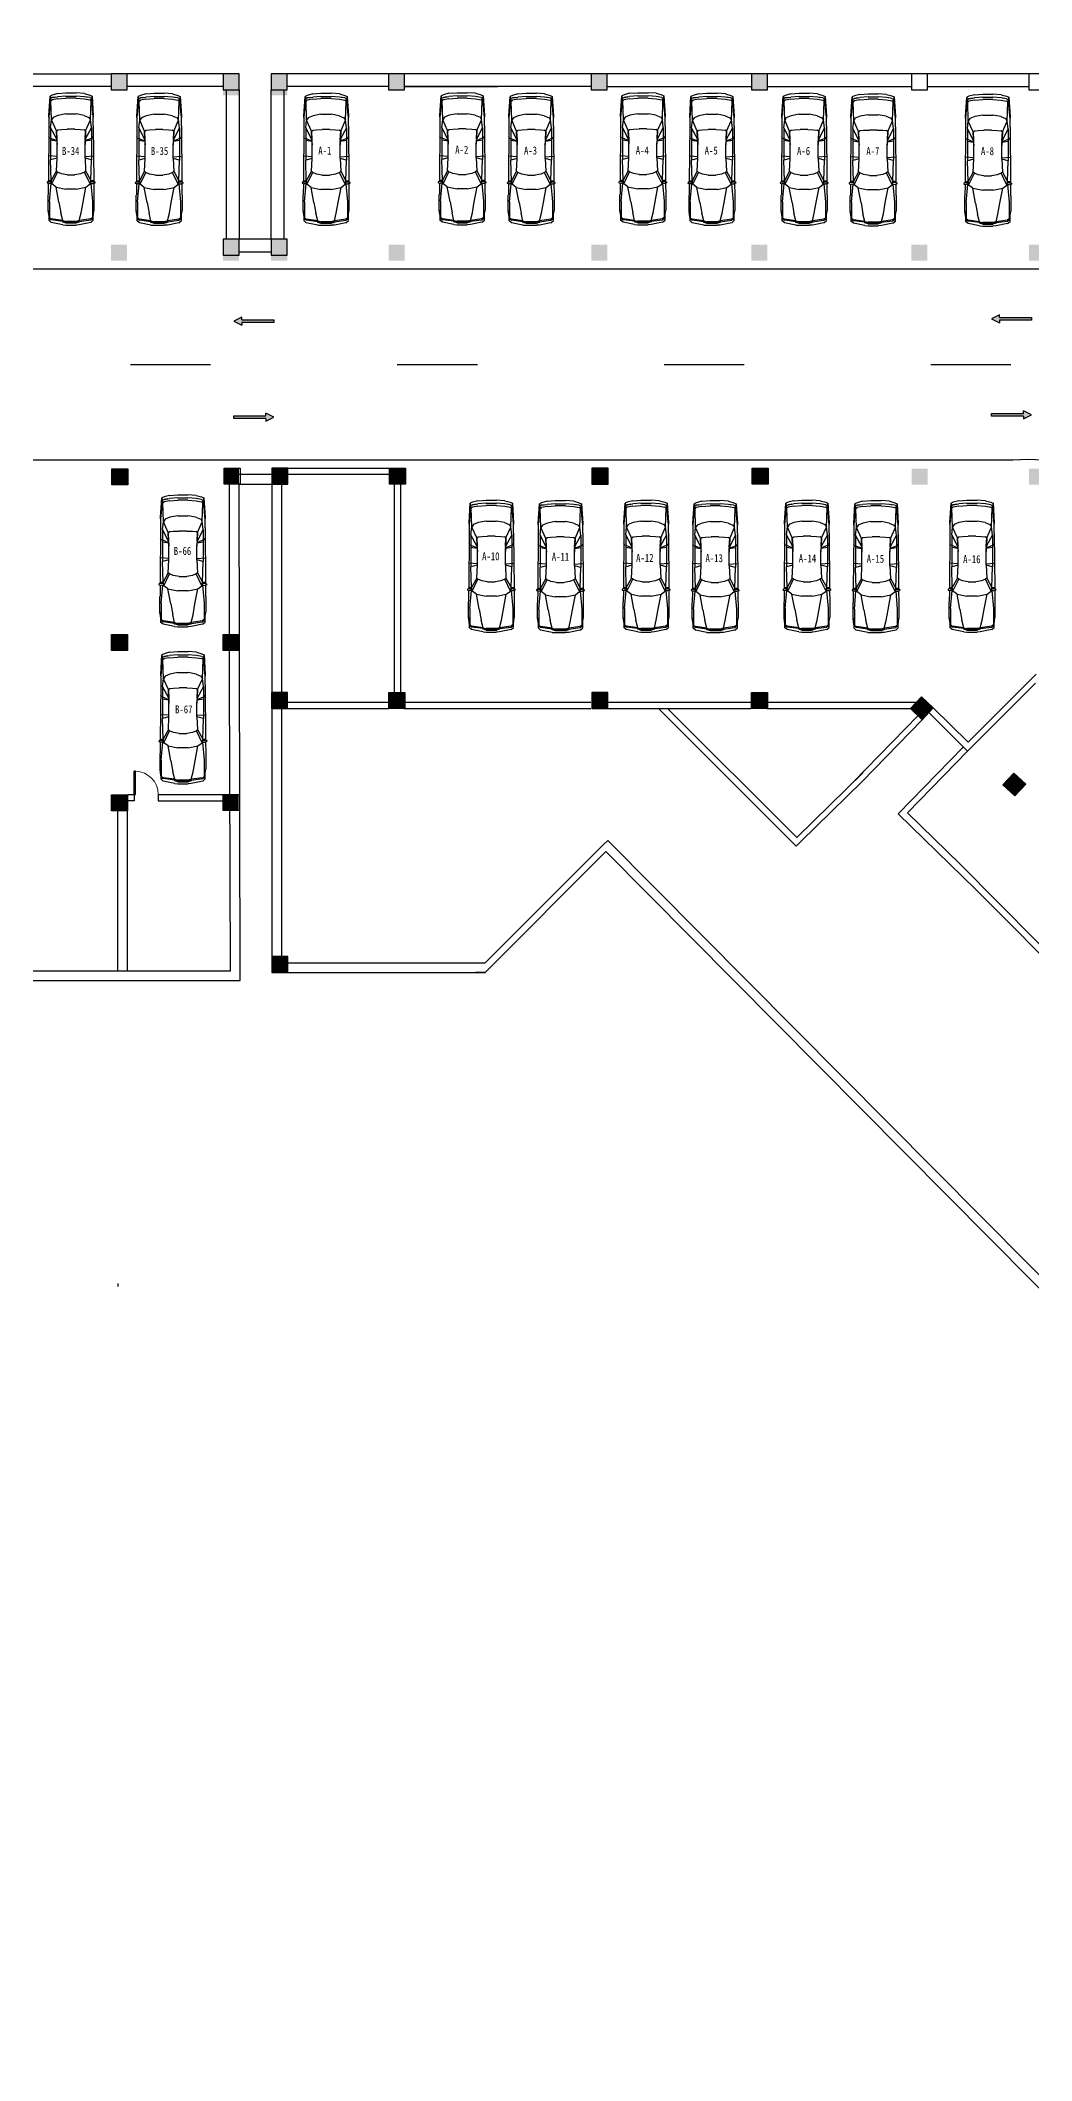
# Model space of a CAD drawing. Extents: x -266505272703 to 7385419, y -354256 to 107640740655.
# Drawn here: x 3645824 to 3682975, y -51421 to 24307 of the extents above; entities that cross this region are included whole.
import ezdxf

# ---------------------------------------------------------------- set-up
doc = ezdxf.new("R2010")
doc.units = 0
doc.header["$LTSCALE"] = 1000
for name, color, linetype in [('jb1', 42, 'Continuous'), ('PUB_TEXT', 7, 'Continuous'), ('QC', 8, 'Continuous'), ('ROOF', 4, 'Continuous'), ('WINDOW', 4, 'Continuous'), ('图框', 6, 'Continuous'), ('红线', 1, 'Continuous')]:
    doc.layers.add(name, color=color, linetype=linetype)
doc.styles.get("Standard").update_dxf_attribs({"font": 'rs.shx', "bigfont": 'hztxt.shx'})
doc.styles.add('STYLE2', font='NSimSun.ttf', dxfattribs={"width": 0.8})

# ---------------------------------------------------------------- blocks, each defined once
blk = doc.blocks.new('$DorLib2D$00000001')
for p, q in [((0.45, 0.975), (0.5, 0.975)), ((0.45, 0), (0.45, 0.975)), ((0.5, 0), (0.5, 0.975)), ((0.5, 0), (0.45, 0))]:
    blk.add_line(p, q)
at = {"lineweight": 13}
blk.add_arc((0.475, 0), 0.975, 91.46928, 180, dxfattribs=at)
blk = doc.blocks.new('M_F27')
for p, q in [((-2426, 736), (-2389, 824)), ((-2389, 824), (-1610, 874)), ((-2389, 824), (-1560, 874)), ((-2264, 812), (-2389, 824)), ((-2326, 736), (-2288, 811)), ((-2200, 786), (-2288, 811)), ((-1560, 874), (-2212, 815)), ((-2208, 815), (-2211, 814)), ((-1660, 862), (-2208, 815)), ((-1560, 874), (-1660, 862)), ((-1617, 869), (-1620, 866)), ((-1208, 874), (-1610, 874)), ((-1145, 799), (-1446, 761)), ((-1208, 874), (980, 889)), ((-1145, 799), (-682, 557)), ((-1145, 799), (124, 799)), ((-743, 849), (-793, 874)), ((-730, 799), (-743, 849)), ((-630, 555), (-730, 799)), ((-642, 799), (-605, 554)), ((-2, 547), (-27, 877)), ((124, 799), (61, 547)), ((941, 773), (124, 799)), ((941, 773), (941, 874)), ((980, 902), (995, 790)), ((980, 790), (980, 898)), ((984, 905), (1020, 939)), ((1036, 935), (1062, 857)), ((1051, 889), (1497, 893)), ((1057, 776), (1062, 857)), ((1770, 849), (1058, 784)), ((1506, 899), (2121, 899)), ((2461, 849), (1770, 849)), ((2272, 876), (2121, 899)), ((2272, 876), (2272, 874)), ((2437, 851), (2272, 876)), ((2511, 874), (2287, 874)), ((2398, 849), (2461, 773)), ((2437, 850), (2433, 851)), ((2498, 773), (2436, 849)), ((2511, 874), (2450, 850)), ((2599, 773), (2511, 874)), ((-2489, 522), (-2514, 196)), ((-2514, -206), (-2514, 196)), ((-2489, 522), (-2426, 736)), ((-2364, 522), (-2389, 196)), ((-2389, -206), (-2389, 196)), ((-2326, 736), (-2364, 522)), ((-2326, 736), (-2351, 596)), ((-2351, 594), (-2351, 596)), ((-2301, 196), (-2276, 522)), ((-2301, 196), (-2301, -206)), ((-2276, 522), (-2238, 736)), ((-2200, 786), (-2238, 736)), ((-1446, 761), (-2200, 786)), ((-1622, 510), (-1685, 196)), ((-1685, -206), (-1685, 196)), ((-1622, 510), (-1547, 698)), ((-1547, 698), (-1446, 761)), ((-1019, 572), (-1446, 761)), ((-1082, 145), (-1070, 371)), ((-1082, 145), (-1082, -156)), ((-1070, 371), (-1057, 510)), ((-1019, 572), (-1057, 510)), ((-680, 556), (-1019, 572)), ((-1019, 572), (-479, 547)), ((-680, 556), (-630, 555)), ((-605, 554), (-630, 555)), ((-479, 547), (-605, 554)), ((61, 547), (-479, 547)), ((61, 547), (564, 572)), ((564, 572), (941, 773)), ((564, 572), (614, 522)), ((1079, 748), (614, 522)), ((614, 522), (677, 371)), ((677, 371), (714, 145)), ((714, -156), (714, 145)), ((983, 777), (941, 773)), ((941, 773), (987, 765)), ((995, 790), (980, 790)), ((980, 790), (992, 746)), ((992, 746), (1021, 747)), ((995, 790), (1022, 746)), ((1022, 748), (995, 790)), ((1021, 747), (1022, 748)), ((1053, 768), (1022, 746)), ((1036, 756), (1079, 748)), ((1204, 585), (1079, 748)), ((1795, 472), (1204, 585)), ((1280, 196), (1204, 585)), ((1280, 196), (1280, -206)), ((2222, 397), (1795, 472)), ((2523, 321), (2222, 397)), ((2461, 773), (2523, 321)), ((2561, 321), (2498, 773)), ((2523, 321), (2586, 321)), ((2523, 321), (2561, 196)), ((2580, 196), (2542, 321)), ((2561, 196), (2561, -206)), ((2611, 196), (2574, 321)), ((2580, 321), (2618, 196)), ((2580, 196), (2580, -206)), ((2599, 773), (2687, 321)), ((2611, 196), (2611, -206)), ((2618, -206), (2618, 196)), ((2687, 321), (2699, 196)), ((2699, -206), (2699, 196)), ((-2489, -533), (-2514, -206)), ((-2489, -533), (-2426, -747)), ((-2426, -747), (-2389, -835)), ((-2389, -206), (-2364, -533)), ((-2326, -747), (-2364, -533)), ((-2351, -607), (-2351, -605)), ((-2351, -607), (-2326, -747)), ((-2326, -747), (-2288, -822)), ((-2276, -533), (-2301, -206)), ((-2288, -822), (-2200, -797)), ((-2276, -533), (-2238, -747)), ((-2200, -797), (-2238, -747)), ((-1446, -772), (-2200, -797)), ((-1685, -206), (-1622, -520)), ((-1622, -520), (-1547, -709)), ((-1547, -709), (-1446, -772)), ((-1019, -583), (-1446, -772)), ((-1145, -809), (-1446, -772)), ((-682, -568), (-1145, -809)), ((-1070, -382), (-1082, -156)), ((-1057, -520), (-1070, -382)), ((-1019, -583), (-1057, -520)), ((-479, -558), (-1019, -583)), ((-1019, -583), (-680, -567)), ((-730, -809), (-630, -566)), ((-680, -567), (-682, -568)), ((-680, -567), (-630, -566)), ((-605, -565), (-642, -809)), ((-630, -566), (-605, -565)), ((-605, -565), (-479, -558)), ((61, -558), (-479, -558)), ((-2, -558), (-27, -884)), ((61, -558), (124, -809)), ((564, -583), (61, -558)), ((941, -784), (124, -809)), ((614, -533), (564, -583)), ((564, -583), (941, -784)), ((677, -382), (614, -533)), ((1079, -759), (614, -533)), ((714, -156), (677, -382)), ((987, -776), (941, -784)), ((983, -788), (941, -784)), ((941, -885), (941, -784)), ((992, -757), (980, -800)), ((992, -757), (1021, -758)), ((995, -800), (1022, -757)), ((1022, -758), (995, -800)), ((1021, -758), (1022, -758)), ((1022, -757), (1053, -779)), ((1036, -767), (1079, -759)), ((1057, -787), (1062, -867)), ((1770, -860), (1058, -795)), ((1204, -596), (1079, -759)), ((1204, -596), (1280, -206)), ((1795, -483), (1204, -596)), ((1795, -483), (2222, -407)), ((2523, -332), (2222, -407)), ((2398, -860), (2461, -784)), ((2436, -860), (2498, -784)), ((2523, -332), (2461, -784)), ((2561, -332), (2498, -784)), ((2599, -784), (2511, -885)), ((2523, -332), (2561, -206)), ((2586, -332), (2523, -332)), ((2580, -206), (2542, -332)), ((2618, -6), (2561, -6)), ((2574, -332), (2611, -206)), ((2618, -206), (2580, -332)), ((2687, -332), (2599, -784)), ((2687, -332), (2699, -206)), ((-2389, -835), (-2264, -823)), ((-1560, -885), (-2389, -835)), ((-1610, -885), (-2389, -835)), ((-2212, -826), (-1560, -885)), ((-2208, -826), (-2211, -825)), ((-1660, -872), (-2208, -826)), ((-1560, -885), (-1660, -872)), ((-1621, -877), (-1617, -880)), ((-1610, -885), (-1208, -885)), ((-1208, -885), (980, -900)), ((-1145, -809), (124, -809)), ((-743, -860), (-793, -885)), ((-743, -860), (-730, -809)), ((995, -800), (980, -800)), ((995, -800), (980, -913)), ((980, -909), (980, -800)), ((984, -916), (1020, -950)), ((1036, -946), (1062, -867)), ((1051, -901), (1497, -904)), ((2121, -910), (1506, -910)), ((1770, -860), (2461, -860)), ((2121, -910), (2272, -887)), ((2270, -887), (2121, -910)), ((2437, -861), (2272, -887)), ((2272, -885), (2272, -887)), ((2285, -885), (2511, -885)), ((2437, -861), (2436, -860)), ((2450, -861), (2511, -885))]:
    blk.add_line(p, q)
for centre, start, end in [((990, 898), 132.96497, 179.74535), ((1027, 932), 18.15727, 132.96497), ((1047, 776), 305.15418, 356.86364), ((1047, -787), 3.17983, 54.84582), ((990, -909), 180.25465, 227.03503), ((1027, -942), 227.03503, 341.84273)]:
    blk.add_arc(centre, 10, start, end)
at = {"width": 0.8, "flags": 9}
for tag in ['XSIZE', 'YSIZE']:
    blk.add_attdef(tag, (0, 0), '', height=0.5, dxfattribs=at)

msp = doc.modelspace()

# ---------------------------------------------------------------- hatches: boundary and pattern name
at = {"layer": 'jb1', "linetype": 'ByBlock'}
h = msp.add_hatch(color=256, dxfattribs=at)
h.paths.add_polyline_path([(3679073, 16053), (3678473, 16053), (3678473, 16653), (3679073, 16653)])
h.paths.add_polyline_path([(3683473, 16053), (3682873, 16053), (3682873, 16653), (3683473, 16653)])
h.paths.add_polyline_path([(3825552, 405067), (3830920, 405067), (3830920, 402143), (3825552, 402143)], flags=9)
h.paths.add_polyline_path([(3825679, 412129), (3830890, 412129), (3830890, 409237), (3825679, 409237)], flags=9)
h.paths.add_polyline_path([(3825635, 415315), (3830709, 415315), (3830709, 412518), (3825635, 412518)], flags=9)
h.paths.add_polyline_path([(3825808, 408505), (3830904, 408505), (3830904, 405770), (3825808, 405770)], flags=9)
h.paths.add_polyline_path([(3775271, 405296), (3780419, 405296), (3780419, 402592), (3775271, 402592)], flags=9)
h.paths.add_polyline_path([(3723697, 405683), (3730756, 405683), (3730756, 402885), (3723697, 402885)], flags=9)
h.paths.add_polyline_path([(3700274, 405741), (3706603, 405741), (3706603, 402849), (3700274, 402849)], flags=9)
h.paths.add_polyline_path([(3712129, 405646), (3719345, 405646), (3719345, 402943), (3712129, 402943)], flags=9)
h.paths.add_polyline_path([(3677354, 405741), (3683683, 405741), (3683683, 402849), (3677354, 402849)], flags=9)
h.paths.add_polyline_path([(3654713, 405709), (3661887, 405709), (3661887, 402880), (3654713, 402880)], flags=9)
h.paths.add_polyline_path([(3666202, 405720), (3673418, 405720), (3673418, 402828), (3666202, 402828)], flags=9)
h.paths.add_polyline_path([(3689108, 405667), (3696407, 405667), (3696407, 402838), (3689108, 402838)], flags=9)
h.paths.add_polyline_path([(3775250, 414667), (3780629, 414667), (3780629, 411838), (3775250, 411838)], flags=9)
h.paths.add_polyline_path([(3775277, 411996), (3780603, 411996), (3780603, 409324), (3775277, 409324)], flags=9)
h.paths.add_polyline_path([(3775250, 407934), (3780629, 407934), (3780629, 405105), (3775250, 405105)], flags=9)
h.paths.add_polyline_path([(3645071, 410454), (3650377, 410454), (3650377, 407656), (3645071, 407656)], flags=9)
h.paths.add_polyline_path([(3593018, 413396), (3626855, 413396), (3626855, 410948), (3593018, 410948)], flags=9)
h.paths.add_polyline_path([(3645365, 414683), (3650439, 414683), (3650439, 411885), (3645365, 411885)], flags=9)
h.paths.add_polyline_path([(3645118, 405678), (3650476, 405678), (3650476, 402912), (3645118, 402912)], flags=9)
h.paths.add_polyline_path([(3835688, 404514), (3844228, 404514), (3844228, 402414), (3835688, 402414)], flags=9)
h.paths.add_polyline_path([(3797106, 407531), (3808351, 407531), (3808351, 403147), (3797106, 403147)], flags=9)
h.paths.add_polyline_path([(3838479, 408306), (3840668, 408306), (3840668, 406221), (3838479, 406221)], flags=9)
h.paths.add_polyline_path([(3836886, 415014), (3845986, 415014), (3845986, 412914), (3836886, 412914)], flags=9)
h.paths.add_polyline_path([(3839102, 411585), (3840176, 411585), (3840176, 409485), (3839102, 409485)], flags=9)
h.paths.add_polyline_path([(3745331, 412227), (3765382, 412227), (3765382, 406867), (3745331, 406867)], flags=9)
h.paths.add_polyline_path([(3551840, 407046), (3564164, 407046), (3564164, 402276), (3551840, 402276)], flags=9)
h.paths.add_polyline_path([(3518537, 405109), (3550245, 405109), (3550245, 395317), (3518537, 395317)], flags=9)
h = msp.add_hatch(color=256, dxfattribs=at)
h.paths.add_polyline_path([(3679078, 7659), (3678478, 7659), (3678478, 8259), (3679078, 8259)])
h.paths.add_polyline_path([(3683478, 7659), (3682878, 7659), (3682878, 8259), (3683478, 8259)])
h.paths.add_polyline_path([(3825557, 396673), (3830925, 396673), (3830925, 393750), (3825557, 393750)], flags=9)
h.paths.add_polyline_path([(3825684, 403735), (3830895, 403735), (3830895, 400843), (3825684, 400843)], flags=9)
h.paths.add_polyline_path([(3825640, 406922), (3830714, 406922), (3830714, 404124), (3825640, 404124)], flags=9)
h.paths.add_polyline_path([(3825813, 400111), (3830909, 400111), (3830909, 397376), (3825813, 397376)], flags=9)
h.paths.add_polyline_path([(3775276, 396902), (3780424, 396902), (3780424, 394198), (3775276, 394198)], flags=9)
h.paths.add_polyline_path([(3723702, 397289), (3730761, 397289), (3730761, 394491), (3723702, 394491)], flags=9)
h.paths.add_polyline_path([(3700279, 397347), (3706608, 397347), (3706608, 394455), (3700279, 394455)], flags=9)
h.paths.add_polyline_path([(3712134, 397252), (3719350, 397252), (3719350, 394549), (3712134, 394549)], flags=9)
h.paths.add_polyline_path([(3677359, 397347), (3683688, 397347), (3683688, 394455), (3677359, 394455)], flags=9)
h.paths.add_polyline_path([(3654718, 397315), (3661892, 397315), (3661892, 394486), (3654718, 394486)], flags=9)
h.paths.add_polyline_path([(3666207, 397326), (3673423, 397326), (3673423, 394434), (3666207, 394434)], flags=9)
h.paths.add_polyline_path([(3689113, 397273), (3696412, 397273), (3696412, 394444), (3689113, 394444)], flags=9)
h.paths.add_polyline_path([(3775255, 406273), (3780634, 406273), (3780634, 403444), (3775255, 403444)], flags=9)
h.paths.add_polyline_path([(3775282, 403602), (3780608, 403602), (3780608, 400930), (3775282, 400930)], flags=9)
h.paths.add_polyline_path([(3775255, 399540), (3780634, 399540), (3780634, 396711), (3775255, 396711)], flags=9)
h.paths.add_polyline_path([(3645076, 402060), (3650382, 402060), (3650382, 399262), (3645076, 399262)], flags=9)
h.paths.add_polyline_path([(3593023, 405002), (3626860, 405002), (3626860, 402554), (3593023, 402554)], flags=9)
h.paths.add_polyline_path([(3645370, 406289), (3650444, 406289), (3650444, 403491), (3645370, 403491)], flags=9)
h.paths.add_polyline_path([(3645123, 397284), (3650481, 397284), (3650481, 394518), (3645123, 394518)], flags=9)
h.paths.add_polyline_path([(3835693, 396121), (3844233, 396121), (3844233, 394021), (3835693, 394021)], flags=9)
h.paths.add_polyline_path([(3797111, 399137), (3808356, 399137), (3808356, 394753), (3797111, 394753)], flags=9)
h.paths.add_polyline_path([(3838484, 399912), (3840673, 399912), (3840673, 397827), (3838484, 397827)], flags=9)
h.paths.add_polyline_path([(3836891, 406620), (3845991, 406620), (3845991, 404520), (3836891, 404520)], flags=9)
h.paths.add_polyline_path([(3839107, 403191), (3840181, 403191), (3840181, 401091), (3839107, 401091)], flags=9)
h.paths.add_polyline_path([(3745336, 403833), (3765387, 403833), (3765387, 398473), (3745336, 398473)], flags=9)
h.paths.add_polyline_path([(3551845, 398652), (3564169, 398652), (3564169, 393882), (3551845, 393882)], flags=9)
h.paths.add_polyline_path([(3518542, 396715), (3550250, 396715), (3550250, 386923), (3518542, 386923)], flags=9)
h = msp.add_hatch(color=256, dxfattribs=at)
h.paths.add_polyline_path([(3207028, 61244), (3207028, -349256), (3784028, -349256), (3784028, 61244)], flags=16)
h.paths.add_polyline_path([(3194528, -354256), (3194528, 66244), (3789028, 66244), (3789028, -354256)])
h.paths.add_polyline_path([(3205987, -18360), (3205987, -12971), (3203126, -12971), (3203126, -18360)], flags=24)
h.paths.add_polyline_path([(3201099, -18348), (3201099, -12948), (3198270, -12948), (3198270, -18348)], flags=24)
edge = h.paths.add_edge_path(flags=16)
edge.add_line((3207028, 61244), (3197028, 61244))
edge.add_line((3197028, 61244), (3197028, -23256))
edge.add_line((3197028, -23256), (3207028, -23256))
edge = h.paths.add_edge_path(flags=16)
edge.add_line((3202028, 61244), (3202028, -18256))
h.paths.add_polyline_path([(3201021, -22371), (3201021, -20286), (3198223, -20286), (3198223, -22371)], flags=24)
h.paths.add_polyline_path([(3205457, -22424), (3205457, -20318), (3202722, -20318), (3202722, -22424)], flags=24)
edge = h.paths.add_edge_path(flags=0)
edge.add_line((3197028, -18256), (3207028, -18256))
edge = h.paths.add_edge_path(flags=0)
edge.add_line((3197028, -10756), (3207028, -10756))
edge = h.paths.add_edge_path(flags=0)
edge.add_line((3197028, 744), (3207028, 744))
h.paths.add_polyline_path([(3205940, 8359), (3205940, 13623), (3203017, 13623), (3203017, 8359)], flags=24)
h.paths.add_polyline_path([(3200990, 8419), (3200990, 12965), (3198161, 12965), (3198161, 8419)], flags=24)
edge = h.paths.add_edge_path(flags=0)
edge.add_line((3197028, 8244), (3207028, 8244))
edge = h.paths.add_edge_path(flags=0)
edge.add_line((3197028, 15744), (3207028, 15744))
h.paths.add_polyline_path([(3201180, 34865), (3201180, 40170), (3198382, 40170), (3198382, 34865)], flags=24)
h.paths.add_polyline_path([(3205969, 34786), (3205969, 39997), (3203329, 39997), (3203329, 34786)], flags=24)
edge = h.paths.add_edge_path(flags=0)
edge.add_line((3197028, 27244), (3207028, 27244))
edge = h.paths.add_edge_path(flags=0)
edge.add_line((3197028, 34744), (3207028, 34744))
edge = h.paths.add_edge_path(flags=0)
edge.add_line((3197028, 42244), (3207028, 42244))
edge = h.paths.add_edge_path(flags=0)
edge.add_line((3197028, 53744), (3207028, 53744))
edge = h.paths.add_edge_path(flags=0)
edge.add_line((3504528, -349256), (3504528, -335256))
edge.add_line((3504528, -335256), (3784028, -335256))
edge = h.paths.add_edge_path(flags=0)
edge.add_line((3580028, -344756), (3670028, -344756))
edge = h.paths.add_edge_path(flags=0)
edge.add_line((3580028, -340256), (3670028, -340256))
h.paths.add_polyline_path([(3580921, -339322), (3586279, -339322), (3586279, -336555), (3580921, -336555)], flags=8)
h.paths.add_polyline_path([(3581167, -348327), (3586242, -348327), (3586242, -345529), (3581167, -345529)], flags=8)
edge = h.paths.add_edge_path(flags=0)
edge.add_line((3511834, -341564), (3511834, -341020))
edge = h.paths.add_edge_path(flags=0)
edge.add_line((3518840, -341020), (3518840, -341564))
edge = h.paths.add_edge_path(flags=0)
edge.add_line((3517008, -341564), (3517008, -341020))
edge = h.paths.add_edge_path(flags=0)
edge.add_arc((3515337, -341290), 439, 0, 360)
edge = h.paths.add_edge_path(flags=0)
edge.add_arc((3515337, -341290), 952, 0, 360)
edge = h.paths.add_edge_path(flags=0)
edge.add_line((3513691, -341020), (3513691, -341564))
edge = h.paths.add_edge_path(flags=0)
edge.add_line((3580028, -349256), (3580028, -335256))
h.paths.add_polyline_path([(3528821, -347040), (3562658, -347040), (3562658, -344592), (3528821, -344592)], flags=8)
edge = h.paths.add_edge_path(flags=0)
edge.add_arc((3514570, -346293), 254, 23.86714, 164.02526)
edge = h.paths.add_edge_path(flags=0)
edge.add_line((3514326, -346552), (3514326, -346775))
edge.add_line((3514326, -346775), (3514216, -346775))
edge.add_line((3514216, -346775), (3514216, -346328))
edge = h.paths.add_edge_path(flags=0)
edge.add_line((3514216, -346258), (3514216, -345945))
edge.add_line((3514216, -345945), (3514326, -345945))
edge.add_line((3514326, -345945), (3514326, -346034))
edge = h.paths.add_edge_path(flags=0)
edge.add_line((3513019, -343617), (3515077, -343617))
edge = h.paths.add_edge_path(flags=0)
edge.add_line((3515077, -344162), (3513019, -344162))
edge = h.paths.add_edge_path(flags=0)
edge.add_line((3513019, -341564), (3513019, -343617))
edge = h.paths.add_edge_path(flags=0)
edge.add_line((3512499, -343617), (3512499, -341564))
edge = h.paths.add_edge_path(flags=0)
edge.add_line((3513019, -344830), (3512499, -344830))
h.paths.add_polyline_path([(3512811, -345945), (3512918, -345945), (3512918, -346778), (3512811, -346778)], flags=0)
h.paths.add_polyline_path([(3512802, -345680), (3512915, -345680), (3512915, -345855), (3512802, -345855)], flags=0)
edge = h.paths.add_edge_path(flags=0)
edge.add_line((3512499, -344830), (3512499, -344162))
edge = h.paths.add_edge_path(flags=0)
edge.add_line((3511834, -343617), (3512499, -343617))
edge = h.paths.add_edge_path(flags=0)
edge.add_line((3511834, -344162), (3511834, -343617))
edge = h.paths.add_edge_path(flags=0)
edge.add_line((3512499, -344162), (3511834, -344162))
edge = h.paths.add_edge_path(flags=0)
edge.add_line((3512484, -346058), (3512484, -346775))
edge.add_line((3512484, -346775), (3512370, -346775))
edge.add_line((3512370, -346775), (3512370, -346058))
edge = h.paths.add_edge_path(flags=0)
edge.add_line((3512370, -346058), (3512213, -346058))
edge.add_line((3512213, -346058), (3512213, -345948))
edge.add_line((3512213, -345948), (3512370, -345948))
edge = h.paths.add_edge_path(flags=0)
edge.add_line((3512370, -345948), (3512370, -345683))
edge.add_line((3512370, -345683), (3512484, -345683))
edge.add_line((3512484, -345683), (3512484, -345948))
edge = h.paths.add_edge_path(flags=0)
edge.add_line((3512484, -345948), (3512641, -345948))
edge.add_line((3512641, -345948), (3512641, -346058))
edge.add_line((3512641, -346058), (3512484, -346058))
edge = h.paths.add_edge_path(flags=0)
edge.add_line((3513019, -344162), (3513019, -344830))
edge = h.paths.add_edge_path(flags=0)
edge.add_arc((3514570, -346293), 356, 174.3933, 185.6067)
edge = h.paths.add_edge_path(flags=0)
edge.add_arc((3513552, -346367), 312, 10.97394, 349.02606)
edge = h.paths.add_edge_path(flags=0)
edge.add_line((3513859, -346308), (3513859, -346427))
edge = h.paths.add_edge_path(flags=0)
edge.add_arc((3513552, -346367), 428, 44.28849, 315.71151)
edge = h.paths.add_edge_path(flags=0)
edge.add_line((3513859, -346068), (3513859, -345945))
edge.add_line((3513859, -345945), (3513978, -345945))
edge.add_line((3513978, -345945), (3513978, -346781))
edge.add_line((3513978, -346781), (3513859, -346781))
edge.add_line((3513859, -346781), (3513859, -346666))
edge = h.paths.add_edge_path(flags=0)
edge.add_line((3512499, -341564), (3511834, -341564))
edge = h.paths.add_edge_path(flags=0)
edge.add_line((3513691, -341564), (3513019, -341564))
edge = h.paths.add_edge_path(flags=0)
edge.add_line((3518197, -341564), (3518197, -343617))
edge = h.paths.add_edge_path(flags=0)
edge.add_line((3517677, -343617), (3517677, -341564))
edge = h.paths.add_edge_path(flags=0)
edge.add_line((3518865, -344162), (3518197, -344162))
edge = h.paths.add_edge_path(flags=0)
edge.add_line((3518197, -343617), (3518865, -343617))
edge = h.paths.add_edge_path(flags=0)
edge.add_line((3518197, -344162), (3518197, -344830))
edge = h.paths.add_edge_path(flags=0)
edge.add_line((3518865, -343617), (3518865, -344162))
edge = h.paths.add_edge_path(flags=0)
edge.add_line((3515597, -342974), (3515597, -343617))
edge = h.paths.add_edge_path(flags=0)
edge.add_line((3515077, -342974), (3515597, -342974))
edge = h.paths.add_edge_path(flags=0)
edge.add_line((3515077, -343617), (3515077, -342974))
edge = h.paths.add_edge_path(flags=0)
edge.add_line((3515597, -343617), (3517677, -343617))
edge = h.paths.add_edge_path(flags=0)
edge.add_line((3517677, -344830), (3517677, -344162))
edge = h.paths.add_edge_path(flags=0)
edge.add_line((3517677, -344162), (3515597, -344162))
edge = h.paths.add_edge_path(flags=0)
edge.add_line((3515077, -344805), (3515077, -344162))
edge = h.paths.add_edge_path(flags=0)
edge.add_line((3515597, -344805), (3515077, -344805))
edge = h.paths.add_edge_path(flags=0)
edge.add_line((3515597, -344162), (3515597, -344805))
edge = h.paths.add_edge_path(flags=0)
edge.add_line((3518197, -344830), (3517677, -344830))
edge = h.paths.add_edge_path(flags=0)
edge.add_arc((3518301, -346289), 254, 23.86714, 164.02526)
edge = h.paths.add_edge_path(flags=0)
edge.add_line((3518057, -346219), (3518057, -346359))
edge = h.paths.add_edge_path(flags=0)
edge.add_line((3518057, -346359), (3518057, -346548))
edge = h.paths.add_edge_path(flags=0)
edge.add_line((3518057, -346548), (3518057, -346771))
edge.add_line((3518057, -346771), (3517947, -346771))
edge.add_line((3517947, -346771), (3517947, -346324))
edge = h.paths.add_edge_path(flags=0)
edge.add_arc((3518301, -346289), 356, 174.3933, 185.6067)
edge = h.paths.add_edge_path(flags=0)
edge.add_line((3517947, -346255), (3517947, -345941))
edge.add_line((3517947, -345941), (3518057, -345941))
edge.add_line((3518057, -345941), (3518057, -346030))
edge = h.paths.add_edge_path(flags=0)
edge.add_arc((3518301, -346289), 356, 11.90544, 133.29691)
edge = h.paths.add_edge_path(flags=0)
edge.add_line((3518649, -346216), (3518649, -346771))
edge.add_line((3518649, -346771), (3518533, -346771))
edge.add_line((3518533, -346771), (3518533, -346559))
edge = h.paths.add_edge_path(flags=0)
edge.add_line((3518533, -346392), (3518533, -346559))
edge = h.paths.add_edge_path(flags=0)
edge.add_line((3518533, -346392), (3518533, -346187))
edge = h.paths.add_edge_path(flags=0)
edge.add_arc((3517283, -346363), 312, 10.97394, 349.02606)
edge = h.paths.add_edge_path(flags=0)
edge.add_line((3517590, -346304), (3517590, -346423))
edge = h.paths.add_edge_path(flags=0)
edge.add_arc((3517283, -346363), 428, 44.28849, 315.71151)
edge = h.paths.add_edge_path(flags=0)
edge.add_line((3517590, -346064), (3517590, -345941))
edge.add_line((3517590, -345941), (3517709, -345941))
edge.add_line((3517709, -345941), (3517709, -346777))
edge.add_line((3517709, -346777), (3517590, -346777))
edge.add_line((3517590, -346777), (3517590, -346663))
edge = h.paths.add_edge_path(flags=0)
edge.add_line((3516060, -346333), (3516060, -346166))
edge = h.paths.add_edge_path(flags=0)
edge.add_line((3516060, -346333), (3516060, -346538))
edge = h.paths.add_edge_path(flags=0)
edge.add_arc((3516292, -346436), 254, 203.86714, 344.02526)
edge = h.paths.add_edge_path(flags=0)
edge.add_line((3516537, -346505), (3516537, -346366))
edge = h.paths.add_edge_path(flags=0)
edge.add_line((3516537, -346366), (3516537, -346176))
edge = h.paths.add_edge_path(flags=0)
edge.add_line((3516537, -346176), (3516537, -345954))
edge.add_line((3516537, -345954), (3516647, -345954))
edge.add_line((3516647, -345954), (3516647, -346401))
edge = h.paths.add_edge_path(flags=0)
edge.add_arc((3516292, -346436), 356, 354.3933, 365.6067)
edge = h.paths.add_edge_path(flags=0)
edge.add_line((3516647, -346470), (3516647, -346784))
edge.add_line((3516647, -346784), (3516537, -346784))
edge.add_line((3516537, -346784), (3516537, -346695))
edge = h.paths.add_edge_path(flags=0)
edge.add_arc((3516292, -346436), 356, 191.90544, 313.29691)
edge = h.paths.add_edge_path(flags=0)
edge.add_line((3515944, -346509), (3515944, -345954))
edge.add_line((3515944, -345954), (3516060, -345954))
edge.add_line((3516060, -345954), (3516060, -346166))
h.paths.add_polyline_path([(3515258, -347039), (3515371, -346773), (3515050, -345951), (3515179, -345951), (3515429, -346606), (3515696, -345947), (3515822, -345947), (3515379, -347039)], flags=0)
edge = h.paths.add_edge_path(flags=0)
edge.add_line((3514326, -346223), (3514326, -346363))
edge = h.paths.add_edge_path(flags=0)
edge.add_line((3514326, -346363), (3514326, -346552))
edge = h.paths.add_edge_path(flags=0)
edge.add_arc((3514570, -346293), 356, 11.90544, 133.29691)
edge = h.paths.add_edge_path(flags=0)
edge.add_line((3514918, -346220), (3514918, -346775))
edge.add_line((3514918, -346775), (3514802, -346775))
edge.add_line((3514802, -346775), (3514802, -346563))
edge = h.paths.add_edge_path(flags=0)
edge.add_line((3514802, -346396), (3514802, -346563))
edge = h.paths.add_edge_path(flags=0)
edge.add_line((3514802, -346396), (3514802, -346190))
edge = h.paths.add_edge_path(flags=0)
edge.add_line((3518840, -341564), (3518197, -341564))
edge = h.paths.add_edge_path(flags=0)
edge.add_line((3517677, -341564), (3517008, -341564))
h.paths.add_polyline_path([(3580874, -344098), (3586179, -344098), (3586179, -341300), (3580874, -341300)], flags=8)
edge = h.paths.add_edge_path(flags=0)
edge.add_line((3515077, -338991), (3513019, -338991))
edge = h.paths.add_edge_path(flags=0)
edge.add_line((3513019, -338447), (3515077, -338447))
edge = h.paths.add_edge_path(flags=0)
edge.add_line((3512499, -337779), (3513019, -337779))
edge = h.paths.add_edge_path(flags=0)
edge.add_line((3511834, -338447), (3512499, -338447))
edge = h.paths.add_edge_path(flags=0)
edge.add_line((3511834, -338991), (3511834, -338447))
edge = h.paths.add_edge_path(flags=0)
edge.add_line((3512499, -338991), (3511834, -338991))
edge = h.paths.add_edge_path(flags=0)
edge.add_line((3512499, -338447), (3512499, -337779))
edge = h.paths.add_edge_path(flags=0)
edge.add_line((3511834, -341020), (3512499, -341020))
edge = h.paths.add_edge_path(flags=0)
edge.add_line((3512499, -341020), (3512499, -338991))
edge = h.paths.add_edge_path(flags=0)
edge.add_line((3513019, -337779), (3513019, -338447))
edge = h.paths.add_edge_path(flags=0)
edge.add_line((3513019, -341020), (3513691, -341020))
edge = h.paths.add_edge_path(flags=0)
edge.add_line((3513019, -338991), (3513019, -341020))
edge = h.paths.add_edge_path(flags=0)
edge.add_line((3518865, -338991), (3518197, -338991))
edge = h.paths.add_edge_path(flags=0)
edge.add_line((3518197, -338447), (3518865, -338447))
edge = h.paths.add_edge_path(flags=0)
edge.add_line((3518197, -337779), (3518197, -338447))
edge = h.paths.add_edge_path(flags=0)
edge.add_line((3518865, -338447), (3518865, -338991))
edge = h.paths.add_edge_path(flags=0)
edge.add_line((3517677, -338991), (3515622, -338991))
edge = h.paths.add_edge_path(flags=0)
edge.add_line((3515077, -339634), (3515077, -338991))
edge = h.paths.add_edge_path(flags=0)
edge.add_line((3515622, -339634), (3515077, -339634))
edge = h.paths.add_edge_path(flags=0)
edge.add_line((3515622, -338991), (3515622, -339634))
edge = h.paths.add_edge_path(flags=0)
edge.add_line((3515622, -337804), (3515622, -338447))
edge = h.paths.add_edge_path(flags=0)
edge.add_line((3515077, -337804), (3515622, -337804))
edge = h.paths.add_edge_path(flags=0)
edge.add_line((3515077, -338447), (3515077, -337804))
edge = h.paths.add_edge_path(flags=0)
edge.add_line((3515622, -338447), (3517677, -338447))
edge = h.paths.add_edge_path(flags=0)
edge.add_line((3517677, -338447), (3517677, -337779))
edge = h.paths.add_edge_path(flags=0)
edge.add_line((3517677, -337779), (3518197, -337779))
edge = h.paths.add_edge_path(flags=0)
edge.add_line((3518197, -341020), (3518840, -341020))
edge = h.paths.add_edge_path(flags=0)
edge.add_line((3517008, -341020), (3517677, -341020))
edge = h.paths.add_edge_path(flags=0)
edge.add_line((3517677, -341020), (3517677, -338991))
edge = h.paths.add_edge_path(flags=0)
edge.add_line((3518197, -338991), (3518197, -341020))
h.paths.add_polyline_path([(3748525, -351778), (3760192, -351778), (3760192, -349903), (3748525, -349903)], flags=24)
edge = h.paths.add_edge_path(flags=0)
edge.add_line((3710028, -342256), (3784028, -342256))
edge = h.paths.add_edge_path(flags=0)
edge.add_line((3601028, -335256), (3601028, -349256))
edge = h.paths.add_edge_path(flags=0)
edge.add_line((3589528, -335256), (3589528, -349256))
edge = h.paths.add_edge_path(flags=0)
edge.add_line((3612528, -335256), (3612528, -349256))
edge = h.paths.add_edge_path(flags=0)
edge.add_line((3624028, -335256), (3624028, -349256))
edge = h.paths.add_edge_path(flags=0)
edge.add_line((3647028, -335256), (3647028, -349256))
edge = h.paths.add_edge_path(flags=0)
edge.add_line((3635528, -335256), (3635528, -349256))
edge = h.paths.add_edge_path(flags=0)
edge.add_line((3658528, -335256), (3658528, -349256))
edge = h.paths.add_edge_path(flags=0)
edge.add_line((3670028, -335256), (3670028, -349256))
h.paths.add_polyline_path([(3711053, -341578), (3716432, -341578), (3716432, -338749), (3711053, -338749)], flags=8)
edge = h.paths.add_edge_path(flags=0)
edge.add_line((3710028, -335256), (3710028, -349256))
edge = h.paths.add_edge_path(flags=0)
edge.add_line((3720028, -335256), (3720028, -349256))
h.paths.add_polyline_path([(3711079, -345640), (3716406, -345640), (3716406, -342968), (3711079, -342968)], flags=8)
h.paths.add_polyline_path([(3711053, -348311), (3716432, -348311), (3716432, -345482), (3711053, -345482)], flags=8)
h.paths.add_polyline_path([(3624911, -339311), (3632210, -339311), (3632210, -336482), (3624911, -336482)], flags=8)
h.paths.add_polyline_path([(3602005, -339364), (3609221, -339364), (3609221, -336472), (3602005, -336472)], flags=8)
h.paths.add_polyline_path([(3590516, -339353), (3597689, -339353), (3597689, -336524), (3590516, -336524)], flags=8)
h.paths.add_polyline_path([(3613157, -339384), (3619486, -339384), (3619486, -336493), (3613157, -336493)], flags=8)
h.paths.add_polyline_path([(3647932, -339290), (3655148, -339290), (3655148, -336587), (3647932, -336587)], flags=8)
h.paths.add_polyline_path([(3636077, -339384), (3642406, -339384), (3642406, -336493), (3636077, -336493)], flags=8)
h.paths.add_polyline_path([(3659500, -339327), (3666558, -339327), (3666558, -336529), (3659500, -336529)], flags=8)
h.paths.add_polyline_path([(3711074, -338940), (3716222, -338940), (3716222, -336236), (3711074, -336236)], flags=8)
edge = h.paths.add_edge_path(flags=0)
edge.add_line((3760028, -335256), (3760028, -349256))
edge = h.paths.add_edge_path(flags=0)
edge.add_line((3770028, -335256), (3770028, -349256))
h.paths.add_polyline_path([(3761611, -342149), (3766706, -342149), (3766706, -339414), (3761611, -339414)], flags=8)
h.paths.add_polyline_path([(3768122, -351862), (3777724, -351862), (3777724, -349980), (3768122, -349980)], flags=24)
edge = h.paths.add_edge_path(flags=0)
edge.add_line((3760028, -345756), (3784028, -345756))
h.paths.add_polyline_path([(3761437, -348959), (3766512, -348959), (3766512, -346162), (3761437, -346162)], flags=8)
h.paths.add_polyline_path([(3761482, -345773), (3766693, -345773), (3766693, -342881), (3761482, -342881)], flags=8)
edge = h.paths.add_edge_path(flags=0)
edge.add_line((3760028, -338756), (3784028, -338756))
h.paths.add_polyline_path([(3761355, -338711), (3766723, -338711), (3766723, -335787), (3761355, -335787)], flags=8)
h.paths.add_polyline_path([(3732909, -341175), (3744153, -341175), (3744153, -336791), (3732909, -336791)], flags=8)
h.paths.add_polyline_path([(3774282, -341950), (3776471, -341950), (3776471, -339865), (3774282, -339865)], flags=8)
h.paths.add_polyline_path([(3681133, -345871), (3701185, -345871), (3701185, -340511), (3681133, -340511)], flags=8)
h.paths.add_polyline_path([(3444535, -317388), (3497618, -317388), (3497618, -307471), (3444535, -307471)], flags=8)
h = msp.add_hatch(color=256, dxfattribs=at)
h.paths.add_polyline_path([(3649073, 23053), (3648473, 23053), (3648473, 22453), (3649073, 22453)])
h.paths.add_polyline_path([(3652673, 23053), (3652673, 22453), (3653273, 22453), (3653273, 23053)])
h.paths.add_polyline_path([(3654473, 22453), (3655073, 22453), (3655073, 23053), (3654473, 23053)])
h.paths.add_polyline_path([(3653273, 16853), (3652673, 16853), (3652673, 16253), (3653273, 16253)])
h.paths.add_polyline_path([(3655073, 16853), (3654473, 16853), (3654473, 16253), (3655073, 16253)])
h.paths.add_polyline_path([(3659473, 23053), (3658873, 23053), (3658873, 22453), (3659473, 22453)])
h.paths.add_polyline_path([(3667073, 23053), (3666473, 23053), (3666473, 22453), (3667073, 22453)])
h.paths.add_polyline_path([(3673073, 22453), (3673073, 23053), (3672473, 23053), (3672473, 22453)])
h = msp.add_hatch(color=256, dxfattribs=at)
h.paths.add_polyline_path([(3649073, 16053), (3648473, 16053), (3648473, 16653), (3649073, 16653)])
h.paths.add_polyline_path([(3653273, 16053), (3652673, 16053), (3652673, 16653), (3653273, 16653)])
h.paths.add_polyline_path([(3655073, 16053), (3654473, 16053), (3654473, 16653), (3655073, 16653)])
h.paths.add_polyline_path([(3653273, 22253), (3652673, 22253), (3652673, 22853), (3653273, 22853)])
h.paths.add_polyline_path([(3655073, 22253), (3654473, 22253), (3654473, 22853), (3655073, 22853)])
h.paths.add_polyline_path([(3659473, 16053), (3658873, 16053), (3658873, 16653), (3659473, 16653)])
h.paths.add_polyline_path([(3667073, 16053), (3666473, 16053), (3666473, 16653), (3667073, 16653)])
h.paths.add_polyline_path([(3673073, 16053), (3672473, 16053), (3672473, 16653), (3673073, 16653)])
for points in [[(3648497, 7645), (3649098, 7645), (3649098, 8246), (3648497, 8246)], [(3653273, 8269), (3652706, 8269), (3652706, 7669), (3653273, 7669)], [(3655099, 8269), (3654497, 8269), (3654497, 7669), (3654857, 7669), (3655099, 7669)], [(3658906, 7669), (3659507, 7669), (3659507, 8269), (3658906, 8269)], [(3667099, 7669), (3667099, 8269), (3666497, 8269), (3666497, 7669)], [(3672506, 7669), (3673107, 7669), (3673107, 8269), (3672506, 8269)], [(3648483, 1431), (3649084, 1431), (3649084, 2032), (3648483, 2032)], [(3653280, 1437), (3653280, 2038), (3652679, 2038), (3652679, 1437)], [(3655088, -142), (3654497, -142), (3654497, -743), (3655088, -743)], [(3658878, -743), (3659479, -743), (3659479, -142), (3658878, -142)], [(3666487, -743), (3667088, -743), (3667088, -142), (3666487, -142)], [(3673079, -142), (3672478, -142), (3672478, -743), (3673079, -743)], [(3678439, -743), (3678876, -1155), (3679288, -718), (3678851, -306)], [(3681903, -3595), (3682341, -4007), (3682753, -3570), (3682315, -3158)], [(3649076, -3974), (3648475, -3974), (3648475, -4575), (3649076, -4575)], [(3653246, -3963), (3652679, -3963), (3652679, -4564), (3653246, -4564)], [(3655099, -10031), (3654498, -10031), (3654498, -10631), (3655099, -10631)]]:
    msp.add_hatch(color=256, dxfattribs=at).paths.add_polyline_path(points)
at = {"layer": '图框', "linetype": 'ByBlock'}
for points in [[(3654572, 13737), (3654572, 13837), (3653372, 13837), (3653372, 13937), (3653072, 13787), (3653372, 13637), (3653372, 13737)], [(3682974, 13824), (3682974, 13924), (3681774, 13924), (3681774, 14024), (3681474, 13874), (3681774, 13724), (3681774, 13824)], [(3653072, 10228), (3653072, 10128), (3654272, 10128), (3654272, 10028), (3654572, 10178), (3654272, 10328), (3654272, 10228)], [(3681474, 10315), (3681474, 10215), (3682674, 10215), (3682674, 10115), (3682974, 10265), (3682674, 10415), (3682674, 10315)]]:
    msp.add_hatch(color=256, dxfattribs=at).paths.add_polyline_path(points)

# ---------------------------------------------------------------- linework, layer by layer
at = {"layer": 'jb1', "linetype": 'ByBlock'}
for p, q in [((3640473, 23053), (3648473, 23053)), ((3648473, 23053), (3648473, 22453)), ((3649073, 23053), (3648473, 23053)), ((3649073, 22453), (3649073, 23053)), ((3652673, 23053), (3649073, 23053)), ((3652673, 23053), (3652673, 22453)), ((3653273, 23053), (3652673, 23053)), ((3653273, 22453), (3653273, 23053)), ((3654473, 23053), (3654473, 22453)), ((3655073, 23053), (3654473, 23053)), ((3655073, 22453), (3655073, 23053)), ((3658873, 23053), (3655073, 23053)), ((3658873, 23053), (3658873, 22453)), ((3659473, 23053), (3658873, 23053)), ((3659473, 22453), (3659473, 23053)), ((3666473, 23053), (3659473, 23053)), ((3666473, 23053), (3666473, 22453)), ((3667073, 23053), (3666473, 23053)), ((3667073, 22453), (3667073, 23053)), ((3672473, 23053), (3667073, 23053)), ((3672473, 23053), (3672473, 22453)), ((3673073, 23053), (3672473, 23053)), ((3673073, 22453), (3673073, 23053)), ((3678473, 23053), (3673073, 23053)), ((3678473, 23053), (3678473, 22453)), ((3679073, 23053), (3678473, 23053)), ((3679073, 22453), (3679073, 23053)), ((3682873, 23053), (3679073, 23053)), ((3682873, 23053), (3682873, 22453)), ((3683473, 23053), (3682873, 23053)), ((3648473, 22573), (3640473, 22573)), ((3648473, 22453), (3649073, 22453)), ((3652673, 22573), (3649073, 22573)), ((3652673, 22453), (3653273, 22453)), ((3652793, 16853), (3652793, 22453)), ((3653273, 22453), (3653273, 16853)), ((3654473, 16853), (3654473, 22453)), ((3654473, 22453), (3655073, 22453)), ((3654953, 22453), (3654953, 16853)), ((3658873, 22573), (3655073, 22573)), ((3658873, 22453), (3659473, 22453)), ((3666473, 22573), (3659473, 22573)), ((3659473, 22573), (3662973, 22573)), ((3666473, 22453), (3667073, 22453)), ((3667073, 22573), (3672473, 22573)), ((3667073, 22573), (3669773, 22573)), ((3672473, 22453), (3673073, 22453)), ((3673073, 22573), (3678473, 22573)), ((3678473, 22453), (3679073, 22453)), ((3679073, 22573), (3682873, 22573)), ((3682873, 22453), (3683473, 22453)), ((3652673, 16853), (3652673, 16253)), ((3653273, 16853), (3652673, 16853)), ((3653273, 16853), (3652793, 16853)), ((3653273, 16253), (3653273, 16853)), ((3654473, 16853), (3653273, 16853)), ((3654473, 16853), (3654473, 16253)), ((3655073, 16853), (3654473, 16853)), ((3655073, 16253), (3655073, 16853)), ((3652673, 16253), (3653273, 16253)), ((3654473, 16373), (3653273, 16373)), ((3654473, 16253), (3655073, 16253)), ((3652913, 458), (3652913, 7669)), ((3653449, 8029), (3653273, 8029)), ((3653273, 7669), (3654497, 7669)), ((3653307, -10931), (3653273, 7669)), ((3654497, 8029), (3653449, 8029)), ((3654497, 7669), (3654498, -10331)), ((3654497, 7669), (3654857, 7669)), ((3654857, 7669), (3654857, -142)), ((3652947, -10571), (3652913, 458)), ((3654857, -743), (3654857, -10331)), ((3649103, -3963), (3649343, -3963)), ((3649343, -4203), (3649103, -4203)), ((3649343, -3963), (3649343, -4203)), ((3650243, -3963), (3650243, -4203)), ((3650243, -3963), (3652704, -3963)), ((3650243, -4203), (3652704, -4203)), ((3648731, -10571), (3648731, -4569)), ((3649092, -10571), (3649084, -4569)), ((3662498, -10271), (3666919, -5852)), ((3666919, -5852), (3667088, -5683)), ((3694140, -32933), (3667088, -5683)), ((3662498, -10631), (3667019, -6101)), ((3667019, -6101), (3693632, -32932)), ((3641076, -10571), (3652947, -10571)), ((3655099, -10271), (3662498, -10271)), ((3641107, -10931), (3653307, -10931)), ((3654498, -10631), (3662498, -10631)), ((3662498, -10631), (3662138, -10631)), ((3648731, -22290), (3648731, -22398))]:
    msp.add_line(p, q, dxfattribs=at)
for points in [[(3648497, 8246), (3649098, 8246), (3649098, 7645), (3648497, 7645)], [(3652706, 8269), (3653307, 8269), (3653307, 7669), (3652706, 7669)], [(3655099, 8269), (3654497, 8269), (3654497, 7669), (3655099, 7669)], [(3658906, 8269), (3659507, 8269), (3659507, 7669), (3658906, 7669)], [(3667099, 8269), (3666497, 8269), (3666497, 7669), (3667099, 7669)], [(3672506, 8269), (3673107, 8269), (3673107, 7669), (3672506, 7669)], [(3648483, 2032), (3649084, 2032), (3649084, 1431), (3648483, 1431)], [(3648483, 2032), (3649084, 2032), (3649084, 1431), (3648483, 1431)], [(3652679, 2038), (3653280, 2038), (3653280, 1437), (3652679, 1437)], [(3652679, 2037), (3653280, 2037), (3653280, 1437), (3652679, 1437)], [(3655088, -142), (3654487, -142), (3654487, -743), (3655088, -743)], [(3658878, -142), (3659479, -142), (3659479, -743), (3658878, -743)], [(3667088, -142), (3666487, -142), (3666487, -743), (3667088, -743)], [(3672478, -142), (3673079, -142), (3673079, -743), (3672478, -743)], [(3678851, -306), (3679288, -718), (3678876, -1156), (3678439, -743)], [(3682315, -3158), (3682753, -3570), (3682341, -4007), (3681903, -3595)], [(3682315, -3158), (3682753, -3570), (3682341, -4008), (3681903, -3595)], [(3648483, -3969), (3649084, -3969), (3649084, -4569), (3648483, -4569)], [(3652679, -3963), (3653280, -3963), (3653280, -4564), (3652679, -4564)], [(3655099, -10031), (3654498, -10031), (3654498, -10631), (3655099, -10631)]]:
    msp.add_lwpolyline(points, close=True, dxfattribs=at)
at = {"layer": 'ROOF', "linetype": 'ByBlock'}
for p, q in [((3655099, 8269), (3658906, 8269)), ((3658906, 8029), (3655099, 8029)), ((3659086, 7669), (3659086, -142)), ((3659326, 7669), (3659326, -142)), ((3680567, -2335), (3683116, 208)), ((3680599, -1996), (3683147, 546)), ((3655088, -503), (3658878, -503)), ((3655088, -743), (3658878, -743)), ((3659451, -503), (3666459, -503)), ((3659451, -743), (3666459, -743)), ((3667060, -503), (3672450, -503)), ((3667060, -743), (3672450, -743)), ((3674154, -5896), (3668995, -743)), ((3674173, -5577), (3669334, -743)), ((3673051, -503), (3678690, -503)), ((3673051, -743), (3678439, -743)), ((3679288, -718), (3679124, -893)), ((3679288, -718), (3680599, -1996)), ((3678725, -1004), (3676289, -3503)), ((3678876, -1156), (3676627, -3468)), ((3679124, -893), (3680567, -2335)), ((3680415, -2183), (3677980, -4682)), ((3680567, -2335), (3678318, -4647)), ((3674173, -5577), (3676661, -3130)), ((3674326, -5728), (3676627, -3468)), ((3677980, -4682), (3680873, -7510)), ((3678318, -4647), (3680309, -6589)), ((3674326, -5728), (3674154, -5896)), ((3695801, -22219), (3680309, -6589)), ((3695823, -22545), (3680873, -7510))]:
    msp.add_line(p, q, dxfattribs=at)
at = {"layer": '图框', "linetype": 'ByBlock'}
for p, q in [((3653372, 13937), (3653072, 13787)), ((3653072, 13787), (3653372, 13637)), ((3653372, 13837), (3653372, 13937)), ((3653372, 13837), (3654572, 13837)), ((3654572, 13737), (3653372, 13737)), ((3653372, 13737), (3653372, 13637)), ((3654572, 13837), (3654572, 13737)), ((3681774, 14024), (3681474, 13874)), ((3681474, 13874), (3681774, 13724)), ((3681774, 13924), (3681774, 14024)), ((3681774, 13924), (3682974, 13924)), ((3682974, 13824), (3681774, 13824)), ((3681774, 13824), (3681774, 13724)), ((3682974, 13924), (3682974, 13824)), ((3653072, 10228), (3654272, 10228)), ((3653072, 10128), (3653072, 10228)), ((3654272, 10128), (3653072, 10128)), ((3654272, 10228), (3654272, 10328)), ((3654572, 10178), (3654272, 10328)), ((3654272, 10028), (3654572, 10178)), ((3654272, 10128), (3654272, 10028)), ((3681474, 10315), (3682674, 10315)), ((3681474, 10215), (3681474, 10315)), ((3682674, 10215), (3681474, 10215)), ((3682674, 10315), (3682674, 10415)), ((3682974, 10265), (3682674, 10415)), ((3682674, 10115), (3682974, 10265)), ((3682674, 10215), (3682674, 10115))]:
    msp.add_line(p, q, dxfattribs=at)
at = {"layer": '红线', "linetype": 'ByBlock'}
for p, q in [((3627257, 15746), (3669463, 15746)), ((3669463, 15746), (3685870, 15746)), ((3649201, 12164), (3652201, 12164)), ((3659201, 12164), (3662201, 12164)), ((3669201, 12164), (3672201, 12164)), ((3679201, 12164), (3682201, 12164)), ((3682271, 8570), (3644811, 8570))]:
    msp.add_line(p, q, dxfattribs=at)
msp.add_arc((3682814, 2892), 5704, 49.63569, 95.4712, dxfattribs=at)

# ---------------------------------------------------------------- block references
at = {"layer": 'QC', "xscale": 0.9500000001862645, "yscale": 0.9500000001862645, "zscale": 0.95, "rotation": 270}
for p in [(3646977, 19951), (3650281, 19939), (3656536, 19939), (3661639, 19958), (3664226, 19939), (3668412, 19958), (3671000, 19939), (3674454, 19939), (3677042, 19920), (3681337, 19908), (3651169, 4888), (3662731, 4689), (3665319, 4670), (3668530, 4689), (3671117, 4670), (3674560, 4689), (3677148, 4670), (3680748, 4689), (3651173, -994)]:
    msp.add_blockref('M_F27', p, dxfattribs=at)
at = {"layer": 'WINDOW', "xscale": -899.9999999999071, "yscale": 900, "zscale": -900, "rotation": 0.0001276999266330847}
msp.add_blockref('$DorLib2D$00000001', (3649793, -3963), dxfattribs=at)

# ---------------------------------------------------------------- texts
at = {"layer": 'PUB_TEXT', "style": 'STYLE2', "width": 0.8}
for s, p in [('B-34', (3646632, 20013)), ('B-35', (3649963, 20011)), ('A-1', (3656238, 20024)), ('A-2', (3661371, 20058)), ('A-3', (3663950, 20029)), ('A-4', (3668139, 20034)), ('A-5', (3670721, 20029)), ('A-6', (3674183, 20015)), ('A-7', (3676780, 20007)), ('A-8', (3681076, 20007)), ('B-66', (3650824, 5019)), ('A-10', (3662380, 4821)), ('A-11', (3664991, 4800)), ('A-12', (3668152, 4758)), ('A-13', (3670753, 4749)), ('A-14', (3674249, 4741)), ('A-15', (3676795, 4726)), ('A-16', (3680409, 4711)), ('B-67', (3650870, -919))]:
    msp.add_text(s, height=300, dxfattribs=at).set_placement(p)

doc.saveas('drawing.dxf')
